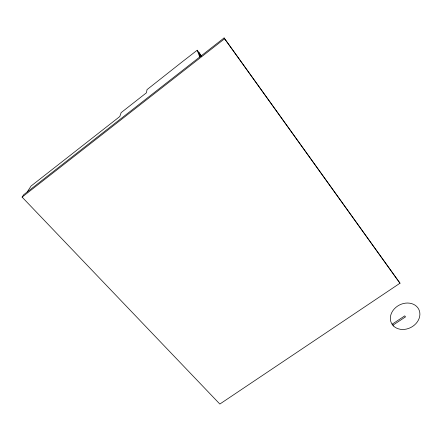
<?xml version="1.0" encoding="UTF-8"?>
<svg xmlns="http://www.w3.org/2000/svg" width="442" height="442" viewBox="0 0 442 442"><rect width="100%" height="100%" fill="white"/><g stroke="black" fill="none" stroke-linecap="round" stroke-linejoin="round"><path stroke-width="0.66" d="M27.211 191.966L31.05 186.043L119.804 116.517L121.13 112.638L146.435 92.792L147.026 89.621L182.574 61.56L197.204 50.228L201.226 55.648M22.1 197.11L23.647 194.756L224.066 37.951L400.01 283.206L219.84 404.049L22.1 197.11L224.696 38.681M392.093 324.229L404.762 315.864L405.507 316.886L392.85 325.235M398.198 280.78L400.01 283.206M201.193 55.742L198.801 52.515L199.486 54.289L201.116 56.488M200.878 56.372L199.651 54.714L200.37 56.593M224.066 37.951L397.833 280.294M197.204 50.228L199.74 56.979M393.524 326.003L391.551 323.367A15.321 12.603 -27.5 0 1 405.541 303.14A15.321 12.603 -27.5 0 1 418.331 320.235A15.321 12.603 -27.5 0 1 393.524 326.003"/></g></svg>
